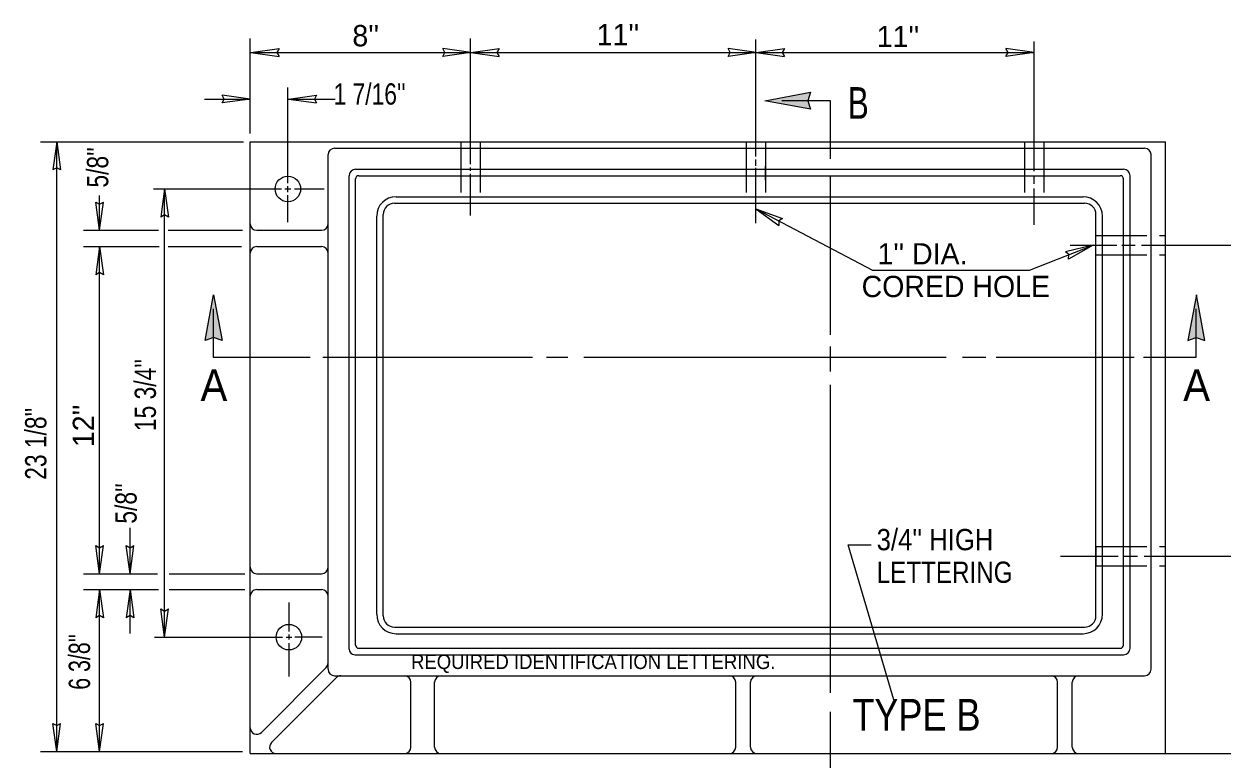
# Model space of a CAD drawing. Extents: x -330 to 37, y -28 to 237.
# Drawn here: x -176 to -103.7, y 145.5 to 189.9 of the extents above; entities that cross this region are included whole.
import ezdxf

# ---------------------------------------------------------------- set-up
doc = ezdxf.new("R2010")
doc.units = 0
doc.header["$LTSCALE"] = 0.51
doc.linetypes.add('LONG_DASHED', pattern=[7.5, 6, -1.5])
doc.layers.add('1', color=7, linetype='Continuous', lineweight=25)

msp = doc.modelspace()

# ---------------------------------------------------------------- hatches: boundary and pattern name
at = {"layer": '1'}
for points in [[(-128.5238, 185.819), (-128.6971, 185.3076), (-128.5267, 184.7922), (-131.2791, 185.2962)], [(-164.0607, 170.8273), (-164.5722, 171.0007), (-165.0876, 170.8302), (-164.5835, 173.5827)], [(-105.7477, 170.8273), (-105.2363, 171.0007), (-104.7209, 170.8302), (-105.225, 173.5827)]]:
    msp.add_hatch(color=256, dxfattribs=at).paths.add_polyline_path(points)

# ---------------------------------------------------------------- linework, layer by layer
at = {"layer": '1', "lineweight": 13}
for p, q in [((-162.353, 183.3237), (-162.353, 189.0637)), ((-149.0607, 181.4723), (-149.0607, 189.0637)), ((-131.8317, 181.931), (-131.8317, 189.0017)), ((-115.0248, 181.0611), (-115.0248, 188.8778)), ((-131.801, 188.2207), (-115.0248, 188.2207)), ((-160.0836, 180.3371), (-160.0836, 186.1017)), ((-165.1151, 185.4088), (-162.353, 185.4088)), ((-160.0528, 185.4088), (-157.2196, 185.4088)), ((-175.0149, 182.8345), (-162.7617, 182.8345)), ((-174.0366, 145.994), (-174.0366, 182.8345)), ((-131.8317, 181.3782), (-131.8317, 181.7512)), ((-149.0607, 181.0685), (-149.0607, 181.2827)), ((-149.0607, 178.3844), (-149.0607, 180.8957)), ((-131.8317, 177.9033), (-131.8317, 181.2461)), ((-131.237, 180.5127), (-131.237, 181.3637)), ((-160.0836, 179.7894), (-160.0836, 180.1428)), ((-127.3264, 171.1672), (-127.3264, 180.7403)), ((-115.0248, 180.2807), (-115.0248, 180.7142)), ((-171.4515, 177.4828), (-171.4515, 179.5893)), ((-168.2038, 179.9806), (-160.4748, 179.9806)), ((-167.5292, 152.9069), (-167.5292, 179.9806)), ((-160.2747, 179.9806), (-159.898, 179.9806)), ((-160.0836, 177.9813), (-160.0836, 179.595)), ((-159.6862, 179.9806), (-157.9025, 179.9806)), ((-115.0248, 177.8201), (-115.0248, 180.0129)), ((-172.4298, 177.4828), (-167.9048, 177.4828)), ((-167.3067, 177.4828), (-162.8214, 177.4828)), ((-112.8501, 176.5882), (-110.0355, 176.5882)), ((-109.7297, 176.5882), (-108.9317, 176.5882)), ((-108.5507, 176.5882), (-99.9622, 176.5882)), ((-172.4298, 176.5016), (-167.845, 176.5016)), ((-171.4515, 156.7365), (-171.4515, 176.5016)), ((-167.3067, 176.5016), (-162.8812, 176.5016)), ((-127.3264, 168.9512), (-127.3264, 170.458)), ((-157.9806, 169.8103), (-145.3067, 169.8103)), ((-144.4663, 169.8103), (-143.1859, 169.8103)), ((-142.2114, 169.8103), (-120.3294, 169.8103)), ((-119.355, 169.8103), (-117.9375, 169.8103)), ((-117.3173, 169.8103), (-108.9898, 169.8103)), ((-127.3264, 149.5392), (-127.3264, 168.1534)), ((-169.6124, 156.7365), (-169.6124, 159.5156)), ((-113.437, 157.793), (-109.9598, 157.793)), ((-109.5903, 157.793), (-108.7854, 157.793)), ((-108.3737, 157.793), (-99.9622, 157.793)), ((-172.4298, 156.7365), (-167.9646, 156.7365)), ((-167.2469, 156.7365), (-162.6826, 156.7365)), ((-172.4298, 155.7799), (-167.9048, 155.7799)), ((-171.4515, 145.994), (-171.4515, 155.7799)), ((-169.6124, 153.134), (-169.6124, 155.7799)), ((-167.2469, 155.7799), (-162.6826, 155.7799)), ((-160.0162, 155.0047), (-160.0162, 153.2498)), ((-168.144, 152.9069), (-160.4041, 152.9069)), ((-160.1863, 152.9069), (-159.8362, 152.9069)), ((-160.0162, 153.0613), (-160.0162, 152.7592)), ((-158.0207, 152.9069), (-159.6537, 152.9069)), ((-160.0162, 152.5479), (-160.0162, 150.5317)), ((-175.0149, 145.994), (-162.8214, 145.994)), ((-107.9776, 145.8777), (-99.9622, 145.8777))]:
    msp.add_line(p, q, dxfattribs=at)
at = {"layer": '1'}
for p, q in [((-162.3222, 188.2207), (-160.6192, 188.4547)), ((-162.3222, 188.2207), (-160.6192, 187.9867)), ((-149.0299, 188.2207), (-150.7329, 188.4547)), ((-149.0299, 188.2207), (-150.7329, 187.9867)), ((-149.0299, 188.2207), (-147.3269, 188.4547)), ((-149.0299, 188.2207), (-147.3269, 188.4547)), ((-149.0299, 188.2207), (-147.3269, 187.9867)), ((-149.0299, 188.2207), (-147.3269, 187.9867)), ((-131.801, 188.2207), (-133.504, 188.4547)), ((-131.801, 188.2207), (-133.504, 187.9867)), ((-131.801, 188.2207), (-130.098, 188.4547)), ((-131.801, 188.2207), (-130.098, 187.9867)), ((-115.0248, 188.2207), (-116.7278, 188.4547)), ((-115.0248, 188.2207), (-116.7278, 187.9867)), ((-162.353, 185.4088), (-164.056, 185.6428)), ((-162.353, 185.4088), (-164.056, 185.1748)), ((-160.0528, 185.4088), (-158.3498, 185.6428)), ((-160.0528, 185.4088), (-158.3498, 185.1748)), ((-174.0366, 182.8345), (-174.2706, 181.1315)), ((-174.0366, 182.8345), (-173.8026, 181.1315)), ((-157.2658, 182.4432), (-108.3565, 182.4432)), ((-107.1038, 145.8764), (-107.1038, 182.8345)), ((-157.6572, 150.9635), (-157.6572, 182.0518)), ((-107.9652, 150.9635), (-107.9652, 182.0518)), ((-155.994, 181.1714), (-109.6283, 181.1714)), ((-156.3853, 152.1864), (-156.3853, 180.7801)), ((-155.994, 152.431), (-155.994, 180.5844)), ((-155.7984, 180.7801), (-109.824, 180.7801)), ((-109.6283, 152.431), (-109.6283, 180.5844)), ((-109.237, 152.2353), (-109.237, 180.7801)), ((-167.5292, 179.9806), (-167.7632, 178.2776)), ((-167.5292, 179.9806), (-167.2952, 178.2776)), ((-153.5482, 179.5083), (-112.0741, 179.5083)), ((-171.4515, 177.4828), (-171.6855, 179.1858)), ((-171.4515, 177.4828), (-171.2175, 179.1858)), ((-153.6461, 179.117), (-111.9762, 179.117)), ((-131.8317, 178.7805), (-130.2156, 178.1948)), ((-131.8317, 178.7805), (-130.4335, 177.7807)), ((-154.7223, 154.2897), (-154.7223, 178.3343)), ((-154.3309, 154.1919), (-154.3309, 178.4322)), ((-111.2914, 154.1919), (-111.2914, 178.4322)), ((-110.9001, 154.2897), (-110.9001, 178.3343)), ((-161.9617, 177.4828), (-158.0485, 177.4828)), ((-111.4597, 176.5882), (-113.1304, 176.1833)), ((-111.4597, 176.5882), (-112.9593, 175.7477)), ((-171.4515, 176.5016), (-171.6855, 174.7986)), ((-171.4515, 176.5016), (-171.2175, 174.7986)), ((-161.9617, 176.5016), (-158.0485, 176.5016)), ((-171.4515, 156.7365), (-171.6855, 158.4395)), ((-171.4515, 156.7365), (-171.2175, 158.4395)), ((-169.6124, 156.7365), (-169.8464, 158.4395)), ((-169.6124, 156.7365), (-169.3784, 158.4395)), ((-111.2914, 158.3799), (-111.2914, 157.206)), ((-161.9617, 156.7365), (-158.0485, 156.7365)), ((-171.4515, 155.7799), (-171.6855, 154.0769)), ((-171.4515, 155.7799), (-171.2175, 154.0769)), ((-169.6124, 155.7799), (-169.8464, 154.0769)), ((-169.6124, 155.7799), (-169.3784, 154.0769)), ((-161.9617, 155.7799), (-158.0485, 155.7799)), ((-167.5292, 152.9069), (-167.7632, 154.6099)), ((-167.5292, 152.9069), (-167.2952, 154.6099)), ((-153.6461, 153.5071), (-111.9762, 153.5071)), ((-153.5482, 153.1158), (-112.0741, 153.1158)), ((-155.7984, 152.2353), (-109.824, 152.2353)), ((-156.0429, 151.844), (-109.6283, 151.844)), ((-161.685, 147.1558), (-157.7717, 151.069)), ((-157.2658, 150.5722), (-108.3565, 150.5722)), ((-161.0734, 146.5444), (-157.1602, 150.4576)), ((-152.6552, 146.2677), (-152.6552, 150.1809)), ((-151.2289, 146.2677), (-151.2289, 150.1809)), ((-133.044, 146.2677), (-133.044, 150.1809)), ((-132.1526, 146.2677), (-132.1526, 150.1809)), ((-113.6112, 146.2677), (-113.6112, 150.1809)), ((-112.7197, 146.2677), (-112.7197, 150.1809)), ((-174.0366, 145.994), (-174.2706, 147.697)), ((-174.0366, 145.994), (-173.8026, 147.697)), ((-171.4515, 145.994), (-171.6855, 147.697)), ((-171.4515, 145.994), (-171.2175, 147.697)), ((-162.353, 145.8764), (-107.1038, 145.8764))]:
    msp.add_line(p, q, dxfattribs=at)
at = {"layer": '1', "linetype": 'LONG_DASHED'}
for p, q in [((-149.6477, 182.8345), (-149.6477, 179.117)), ((-148.4737, 182.8345), (-148.4737, 179.117)), ((-132.4187, 182.8345), (-132.4187, 179.117)), ((-131.2447, 182.8345), (-131.2447, 179.117)), ((-115.6118, 182.8345), (-115.6118, 179.117)), ((-114.4379, 182.8345), (-114.4379, 179.117)), ((-111.2914, 177.1752), (-107.1038, 177.1752)), ((-111.2914, 176.0012), (-107.1038, 176.0012)), ((-111.2914, 158.3799), (-107.1038, 158.3799)), ((-111.2914, 157.206), (-107.1038, 157.206))]:
    msp.add_line(p, q, dxfattribs=at)
at = {"layer": '1', "lineweight": 13}
for points in [[(-162.3222, 188.2207), (-149.0299, 188.2207), (-131.801, 188.2207)], [(-131.8317, 178.7805), (-124.7838, 175.0735), (-115.3157, 175.0735), (-111.4597, 176.5882)], [(-123.4975, 149.1295), (-126.2517, 158.4811), (-124.8557, 158.4811)]]:
    msp.add_lwpolyline(points, dxfattribs=at)
at = {"layer": '1'}
for points in [[(-160.6192, 188.4547), (-160.751, 188.2182), (-160.6192, 187.9867)], [(-150.7329, 187.9867), (-150.6012, 188.2231), (-150.7329, 188.4547)], [(-147.3269, 188.4547), (-147.4587, 188.2182), (-147.3269, 187.9867)], [(-147.3269, 188.4547), (-147.4587, 188.2182), (-147.3269, 187.9867)], [(-133.504, 187.9867), (-133.3723, 188.2231), (-133.504, 188.4547)], [(-130.098, 188.4547), (-130.2297, 188.2182), (-130.098, 187.9867)], [(-116.7278, 187.9867), (-116.5961, 188.2231), (-116.7278, 188.4547)], [(-164.056, 185.1748), (-163.9243, 185.4112), (-164.056, 185.6428)], [(-158.3498, 185.6428), (-158.4816, 185.4064), (-158.3498, 185.1748)], [(-127.3264, 181.8039), (-127.3264, 185.2998), (-130.2613, 185.2998)], [(-162.353, 145.8764), (-162.353, 182.8345), (-107.1038, 182.8345)], [(-173.8026, 181.1315), (-174.039, 181.2632), (-174.2706, 181.1315)], [(-171.6855, 179.1858), (-171.4491, 179.0541), (-171.2175, 179.1858)], [(-167.2952, 178.2776), (-167.5317, 178.4093), (-167.7632, 178.2776)], [(-130.2156, 178.1948), (-130.4423, 178.0469), (-130.4335, 177.7807)], [(-112.9593, 175.7477), (-112.9232, 176.0159), (-113.1304, 176.1833)], [(-171.2175, 174.7986), (-171.4539, 174.9303), (-171.6855, 174.7986)], [(-164.6005, 172.7452), (-164.6005, 169.8103), (-158.7336, 169.8103)], [(-108.414, 169.8103), (-105.2376, 169.8103), (-105.2376, 172.7452)], [(-171.6855, 158.4395), (-171.4491, 158.3077), (-171.2175, 158.4395)], [(-169.8464, 158.4395), (-169.61, 158.3077), (-169.3784, 158.4395)], [(-171.2175, 154.0769), (-171.4539, 154.2087), (-171.6855, 154.0769)], [(-169.3784, 154.0769), (-169.6148, 154.2087), (-169.8464, 154.0769)], [(-167.7632, 154.6099), (-167.5268, 154.4782), (-167.2952, 154.6099)], [(-130.2613, 142.4361), (-127.3264, 142.4361), (-127.3264, 148.3868)], [(-174.2706, 147.697), (-174.0342, 147.5652), (-173.8026, 147.697)], [(-171.6855, 147.697), (-171.4491, 147.5652), (-171.2175, 147.697)]]:
    msp.add_lwpolyline(points, dxfattribs=at)
for points in [[(-128.5238, 185.819), (-128.6971, 185.3076), (-128.5267, 184.7922), (-131.2791, 185.2962)], [(-164.0607, 170.8273), (-164.5722, 171.0007), (-165.0876, 170.8302), (-164.5835, 173.5827)], [(-105.7477, 170.8273), (-105.2363, 171.0007), (-104.7209, 170.8302), (-105.225, 173.5827)]]:
    msp.add_lwpolyline(points, close=True, dxfattribs=at)
for centre in [(-160.0836, 179.9806), (-160.0235, 152.9069)]:
    msp.add_circle(centre, 0.7717, dxfattribs=at)
for centre, radius, start, end in [((-157.2658, 182.0519), 0.3913, 90, 180), ((-108.3565, 182.0519), 0.3913, 0, 90), ((-155.994, 180.7801), 0.3913, 90, 180), ((-109.6283, 180.7801), 0.3913, 0, 90), ((-155.7984, 180.5844), 0.1957, 90, 180), ((-109.824, 180.5844), 0.1957, 0, 90), ((-153.5483, 178.3343), 1.174, 90, 180), ((-112.0741, 178.3343), 1.174, 0, 90), ((-153.6461, 178.4322), 0.6848, 90, 180), ((-111.9762, 178.4322), 0.6848, 0, 90), ((-161.9617, 177.8741), 0.3913, 180, 270), ((-158.0485, 177.8741), 0.3913, 270, 0), ((-161.9617, 176.1103), 0.3913, 90, 180), ((-158.0485, 176.1103), 0.3913, 0, 90), ((-161.9617, 157.1278), 0.3913, 180, 270), ((-158.0485, 157.1278), 0.3913, 270, 0), ((-161.9617, 155.3886), 0.3913, 90, 180), ((-158.0485, 155.3886), 0.3913, 0, 90), ((-153.5483, 154.2898), 1.174, 180, 270), ((-153.6461, 154.1919), 0.6848, 180, 270), ((-112.0741, 154.2898), 1.174, 270, 0), ((-111.9762, 154.1919), 0.6848, 270, 0), ((-156.043, 152.1864), 0.3424, 180, 270), ((-155.7984, 152.431), 0.1957, 180, 270), ((-155.7984, 152.431), 0.1957, 180, 270), ((-109.824, 152.431), 0.1957, 270, 0), ((-109.6283, 152.2353), 0.3913, 270, 0), ((-158.0485, 151.3458), 0.3913, 314.99305, 0), ((-157.2658, 150.9635), 0.3913, 180, 270), ((-156.8835, 150.1809), 0.3913, 90, 135), ((-153.0465, 150.1809), 0.3913, 0, 90), ((-150.8376, 150.1809), 0.3913, 90, 180), ((-133.4353, 150.1809), 0.3913, 0, 90), ((-131.7613, 150.1809), 0.3913, 90, 180), ((-114.0025, 150.1809), 0.3913, 0, 90), ((-112.3284, 150.1809), 0.3913, 90, 180), ((-108.3565, 150.9635), 0.3913, 270, 0), ((-108.3565, 150.9635), 0.3913, 270, 0), ((-161.9617, 147.4325), 0.3913, 180, 315), ((-160.7967, 146.2677), 0.3913, 135.00295, 270), ((-153.0465, 146.2677), 0.3913, 270, 0), ((-150.8376, 146.2677), 0.3913, 180, 270), ((-133.4353, 146.2677), 0.3913, 270, 0), ((-131.7613, 146.2677), 0.3913, 180, 270), ((-114.0025, 146.2677), 0.3913, 270, 0), ((-112.3284, 146.2677), 0.3913, 180, 270)]:
    msp.add_arc(centre, radius, start, end, dxfattribs=at)

# ---------------------------------------------------------------- texts
for s, p in [("8''", (-156.1877, 188.5964)), ("11''", (-141.4396, 188.6605)), ("11''", (-124.5296, 188.5457)), ("  1'' DIA.", (-125.4414, 175.418)), ('CORED HOLE', (-125.4414, 173.447))]:
    msp.add_text(s, height=1.286, dxfattribs=at).set_placement(p)
for s, height, width, p in [("1 7/16''", 1.286, 0.8, (-157.3226, 185.0756)), ('B', 1.914, 0.75, (-126.2887, 184.2156)), ('A', 1.914, 0.95, (-165.3601, 167.1646)), ('A', 1.914, 0.95, (-106.0264, 167.1646)), ("3/4'' HIGH", 1.286, 0.9, (-124.5327, 158.1569)), ('LETTERING', 1.286, 0.85, (-124.5327, 156.1858)), ('REQUIRED IDENTIFICATION LETTERING.', 0.8805, 0.95, (-152.6491, 150.9819)), ('TYPE B', 1.914, 0.85, (-126.0001, 147.2626))]:
    msp.add_text(s, height=height, dxfattribs=dict(at, width=width)).set_placement(p)
for s, width, p in [("5/8''", 0.8, (-170.9284, 180.0637)), ("15 3/4''", 0.8, (-168.0503, 165.3559)), ("23 1/8''", 0.8, (-174.664, 162.4144)), ("5/8''", 0.8, (-169.2167, 159.7644)), ("6 3/8''", 0.75, (-172.0307, 149.7289))]:
    msp.add_text(s, height=1.286, rotation=90, dxfattribs=dict(at, width=width)).set_placement(p)
msp.add_text("12''", height=1.286, rotation=90, dxfattribs=at).set_placement((-171.7858, 164.3902))

doc.saveas('drawing.dxf')
